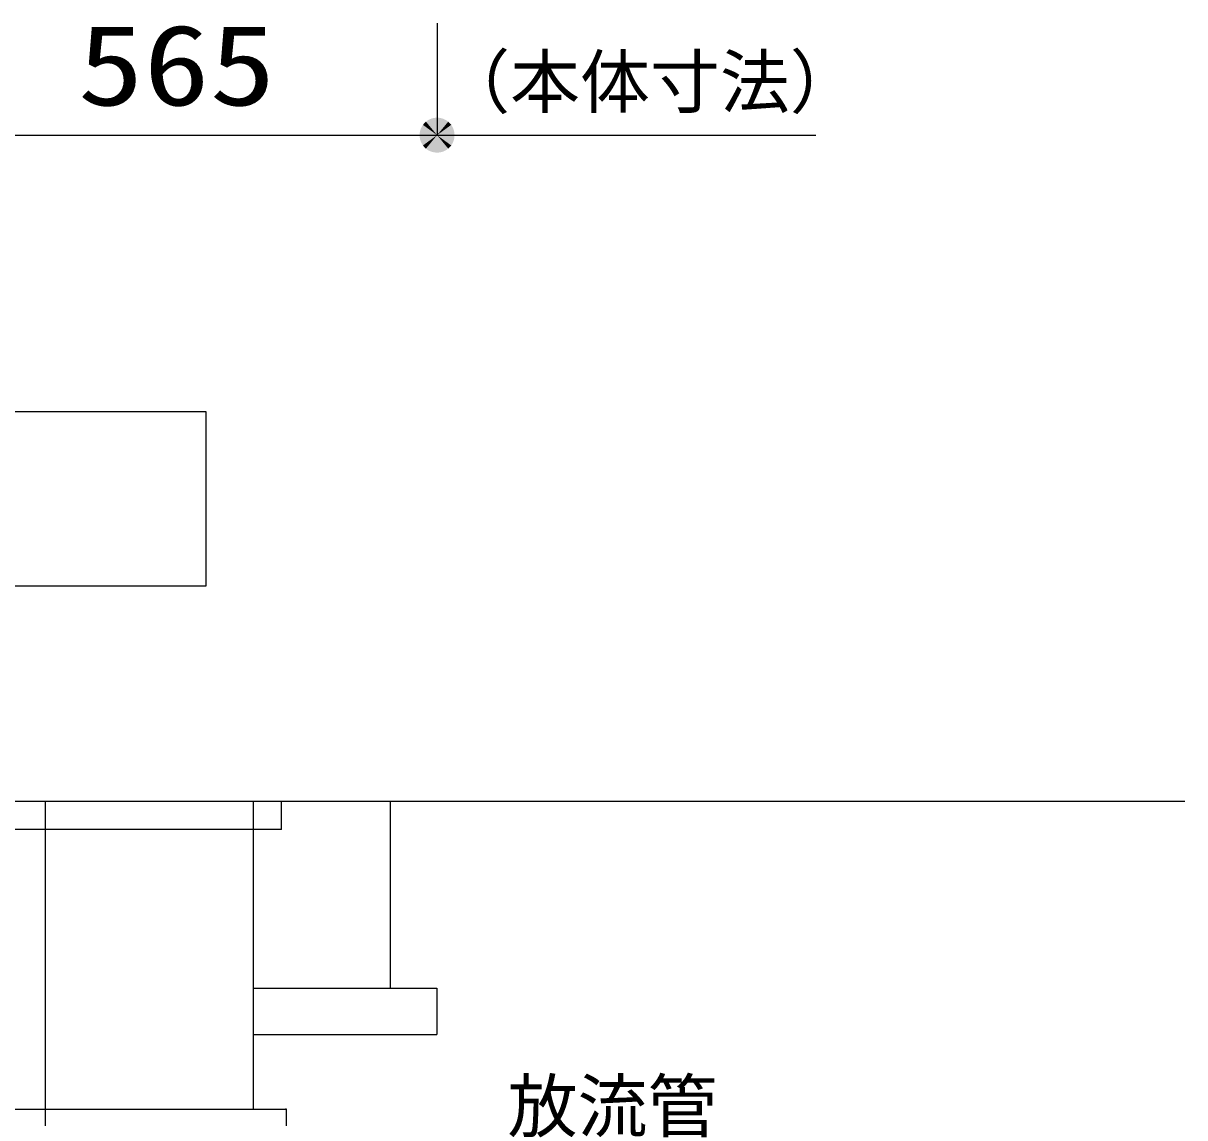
# Model space of a CAD drawing. Units: millimetres, scale not verified. Extents: x -8093 to 8093, y -5792 to 5792.
# Drawn here: x -4479 to -3233, y -1588 to -415 of the extents above; entities that cross this region are included whole.
import ezdxf
from ezdxf.enums import TextEntityAlignment as Align

# ---------------------------------------------------------------- set-up
doc = ezdxf.new("R2010")
doc.units = ezdxf.units.MM
doc.header["$LTSCALE"] = 30
doc.linetypes.add('LONG_CHAIN', pattern=[21, 18, -1, 1, -1])
for name, color, linetype, lineweight in [('0-1_00クル-フ-0躯体', 3, 'Continuous', 25), ('0-2_00クル-フ-1機器', 2, 'Continuous', 25), ('0-3_00クル-フ-6寸法', 132, 'Continuous', 25)]:
    doc.layers.add(name, color=color, linetype=linetype, lineweight=lineweight)
doc.styles.add('ＭＳ ゴシック', font='')
doc.styles.get('ＭＳ ゴシック').set_extended_font_data('MS Gothic')

msp = doc.modelspace()

# ---------------------------------------------------------------- linework, layer by layer
at = {"layer": '0-1_00クル-フ-0躯体', "linetype": 'LONG_CHAIN'}
msp.add_line((-4455.66, -1249.23), (-4455.66, -2502.29), dxfattribs=at)
at = {"layer": '0-1_00クル-フ-0躯体'}
msp.add_line((-4713.66, -1579.23), (-4197.66, -1579.23), dxfattribs=at)
msp.add_lwpolyline([(-4282.88, -1017.89), (-4282.88, -831.57), (-6312.21, -831.57), (-6312.21, -1017.89)], close=True, dxfattribs=at)
msp.add_lwpolyline([(-4196.66, -1735.73), (-4196.66, -1579.23), (-4197.66, -1579.23)], dxfattribs=at)
at = {"layer": '0-2_00クル-フ-1機器'}
for p, q in [((-3233.35, -1249.23), (-7706.56, -1249.23)), ((-4232.16, -1579.13), (-4232.16, -1249.23)), ((-4202.16, -1279.13), (-4202.16, -1249.23)), ((-4085.66, -1249.23), (-4085.66, -1449.23)), ((-4202.16, -1279.13), (-4712.16, -1279.13)), ((-4232.16, -1449.23), (-4035.66, -1449.23)), ((-4035.66, -1449.23), (-4035.66, -1499.23)), ((-4232.16, -1499.23), (-4035.66, -1499.23))]:
    msp.add_line(p, q, dxfattribs=at)
at = {"layer": '0-3_00クル-フ-6寸法', "color": 4}
for p, q in [((-4035.26, -414.7), (-4035.26, -534.7)), ((-4600.4, -534.7), (-4035.26, -534.7)), ((-4035.26, -534.7), (-3629.14, -534.7))]:
    msp.add_line(p, q, dxfattribs=at)
at = {"layer": '0-3_00クル-フ-6寸法'}
for points in [[(-4035.26, -534.7), (-4050.43, -523.68), (-4048.93, -521.87)], [(-4035.26, -534.7), (-4048.93, -521.87), (-4047.21, -520.26)], [(-4035.26, -534.7), (-4047.21, -520.26), (-4045.31, -518.87)], [(-4035.26, -534.7), (-4045.31, -518.87), (-4043.25, -517.74)], [(-4035.26, -534.7), (-4043.25, -517.74), (-4041.06, -516.87)], [(-4035.26, -534.7), (-4041.06, -516.87), (-4038.78, -516.29)], [(-4035.26, -534.7), (-4038.78, -516.29), (-4036.44, -515.99)], [(-4035.26, -534.7), (-4036.44, -515.99), (-4034.09, -515.99)], [(-4035.26, -534.7), (-4034.09, -515.99), (-4031.75, -516.29)], [(-4035.26, -534.7), (-4031.75, -516.29), (-4029.47, -516.87)], [(-4035.26, -534.7), (-4029.47, -516.87), (-4027.28, -517.74)], [(-4035.26, -534.7), (-4027.28, -517.74), (-4025.22, -518.87)], [(-4035.26, -534.7), (-4025.22, -518.87), (-4023.31, -520.26)], [(-4035.26, -534.7), (-4023.31, -520.26), (-4021.59, -521.87)], [(-4035.26, -534.7), (-4021.59, -521.87), (-4020.09, -523.68)], [(-4035.26, -534.7), (-4054.01, -534.7), (-4053.86, -532.35)], [(-4035.26, -534.7), (-4053.86, -537.05), (-4054.01, -534.7)], [(-4035.26, -534.7), (-4053.86, -532.35), (-4053.42, -530.04)], [(-4035.26, -534.7), (-4053.42, -539.37), (-4053.86, -537.05)], [(-4035.26, -534.7), (-4053.42, -530.04), (-4052.7, -527.8)], [(-4035.26, -534.7), (-4052.7, -541.61), (-4053.42, -539.37)], [(-4035.26, -534.7), (-4052.7, -527.8), (-4051.69, -525.67)], [(-4035.26, -534.7), (-4051.69, -543.74), (-4052.7, -541.61)], [(-4035.26, -534.7), (-4051.69, -525.67), (-4050.43, -523.68)], [(-4035.26, -534.7), (-4050.43, -545.73), (-4051.69, -543.74)], [(-4035.26, -534.7), (-4048.93, -547.54), (-4050.43, -545.73)], [(-4035.26, -534.7), (-4047.21, -549.15), (-4048.93, -547.54)], [(-4035.26, -534.7), (-4045.31, -550.54), (-4047.21, -549.15)], [(-4035.26, -534.7), (-4043.25, -551.67), (-4045.31, -550.54)], [(-4035.26, -534.7), (-4041.06, -552.54), (-4043.25, -551.67)], [(-4035.26, -534.7), (-4038.78, -553.12), (-4041.06, -552.54)], [(-4035.26, -534.7), (-4036.44, -553.42), (-4038.78, -553.12)], [(-4035.26, -534.7), (-4034.09, -553.42), (-4036.44, -553.42)], [(-4035.26, -534.7), (-4020.09, -523.68), (-4018.83, -525.67)], [(-4035.26, -534.7), (-4018.83, -525.67), (-4017.83, -527.8)], [(-4035.26, -534.7), (-4017.83, -527.8), (-4017.1, -530.04)], [(-4035.26, -534.7), (-4017.1, -530.04), (-4016.66, -532.35)], [(-4035.26, -534.7), (-4016.66, -532.35), (-4016.51, -534.7)], [(-4035.26, -534.7), (-4031.75, -553.12), (-4034.09, -553.42)], [(-4035.26, -534.7), (-4029.47, -552.54), (-4031.75, -553.12)], [(-4035.26, -534.7), (-4027.28, -551.67), (-4029.47, -552.54)], [(-4035.26, -534.7), (-4025.22, -550.54), (-4027.28, -551.67)], [(-4035.26, -534.7), (-4023.31, -549.15), (-4025.22, -550.54)], [(-4035.26, -534.7), (-4021.59, -547.54), (-4023.31, -549.15)], [(-4035.26, -534.7), (-4020.09, -545.73), (-4021.59, -547.54)], [(-4035.26, -534.7), (-4018.83, -543.74), (-4020.09, -545.73)], [(-4035.26, -534.7), (-4017.83, -541.61), (-4018.83, -543.74)], [(-4035.26, -534.7), (-4017.1, -539.37), (-4017.83, -541.61)], [(-4035.26, -534.7), (-4016.66, -537.05), (-4017.1, -539.37)], [(-4035.26, -534.7), (-4016.51, -534.7), (-4016.66, -537.05)]]:
    msp.add_solid(points, dxfattribs=at)

# ---------------------------------------------------------------- texts
at = {"layer": '0-1_00クル-フ-0躯体', "color": 4, "style": 'ＭＳ ゴシック'}
msp.add_text('放流管', height=54.99, dxfattribs=at).set_placement((-3959.58, -1619.85), align=Align.BOTTOM_LEFT)
at = {"layer": '0-3_00クル-フ-6寸法', "color": 3, "style": 'ＭＳ ゴシック', "width": 1.2}
msp.add_text('565', height=86.66, dxfattribs=at).set_placement((-4420.69, -528.86), align=Align.BOTTOM_LEFT)
at = {"layer": '0-3_00クル-フ-6寸法', "color": 4, "style": 'ＭＳ ゴシック'}
msp.add_text('（本体寸法）', height=54.99, dxfattribs=at).set_placement((-4031.92, -521.46), align=Align.BOTTOM_LEFT)

doc.saveas('drawing.dxf')
